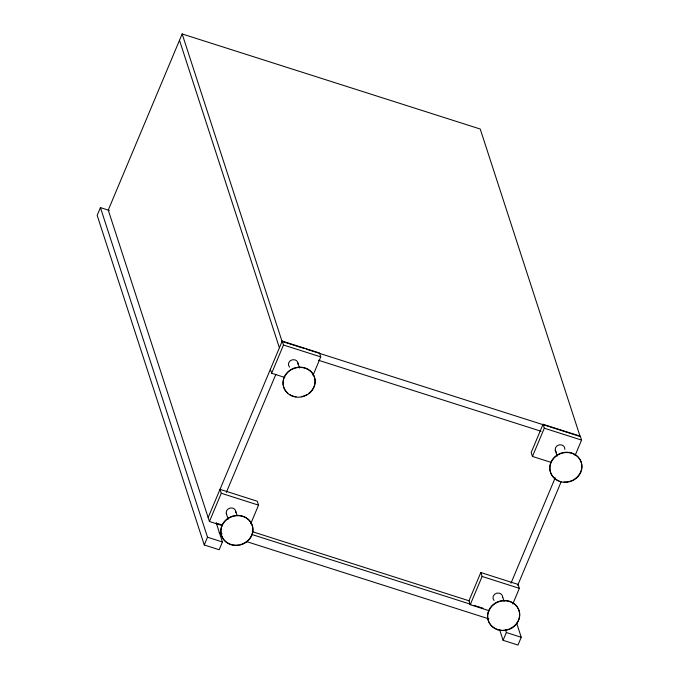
<?xml version="1.0" encoding="UTF-8"?>
<svg xmlns="http://www.w3.org/2000/svg" width="679" height="679" viewBox="0 0 679 679"><rect width="100%" height="100%" fill="white"/><g stroke="black" fill="none" stroke-linecap="round" stroke-linejoin="round"><path stroke-width="1.02" d="M109.361 210.448L100.424 207.596L97.165 215.362L204.269 544.982L219.173 549.735L222.423 541.969L216.202 522.822M580.138 436.512L480.231 129.027L182.159 33.95L108.25 210.091L209.429 521.506L222.525 525.682M208.156 517.585L282.218 341.087L319.478 352.97L320.751 356.891L312.985 375.394M209.429 521.506L221.278 493.268L220.004 489.347L257.265 501.229L258.538 505.151L250.78 523.653M284.73 377.422L271.642 373.246L283.491 345.008L282.218 341.087M204.269 544.982L207.519 537.216L100.424 207.596M226.328 492.402L275.869 374.324M512.815 603.92L519.35 588.345L518.077 584.415L480.817 572.533L468.968 600.771L470.241 604.7L489.381 610.803M575.028 455.668L581.564 440.085L580.29 436.164L543.03 424.273L531.182 452.52L532.455 456.441L551.586 462.543M470.241 604.7L482.098 576.454L480.817 572.533M532.455 456.441L544.303 428.203L543.03 424.273M510.99 583.193L555.21 477.812M517.695 585.332L561.1 481.903M516.66 623.169L521.243 637.284L517.984 645.05L503.08 640.297L506.339 632.531L505.354 629.509M304.294 348.531L282.065 341.444L182.159 33.95M306.322 349.176L579.128 436.19M283.491 345.008L320.751 356.891M544.303 428.203L581.564 440.085M318.409 360.235L541.104 431.267M221.278 493.268L258.538 505.151M482.098 576.454L519.35 588.345M252.215 531.632L469.24 600.856M216.304 523.136L221.362 524.748M251.671 534.415L470.92 604.352M473.95 605.32L483.041 608.214M219.113 532.837L222.143 533.804M246.392 541.536L488.88 618.883M207.519 537.216L222.423 541.969M506.339 632.531L521.243 637.284M580.808 472.177L580.715 471.871A16.169 14.76 -18 0 1 573.101 480.002M555.244 450.202L557.153 456.076M502.519 596.485L504.115 601.373M499.803 630.214L503.08 640.297M297.962 363.138L299.549 368.026M179.494 40.307L279.4 347.792M270.369 369.325L271.642 373.246M235.749 511.389L237.022 515.302M226.26 513.366L228.169 519.24M298.005 364.292A4.846 4.43 -18 0 0 295.993 360.337L294.881 359.853A4.846 4.43 -18 0 0 289.517 367.161M287.854 393.251A16.169 14.76 -18 0 1 288.032 371.752A16.169 14.76 -18 0 1 311.169 371.693A16.169 14.76 -18 0 1 308.979 393.2M307.248 394.397A16.169 14.76 -18 0 1 301.357 396.629M296.137 396.799A16.169 14.76 -18 0 1 289.449 394.431M564.784 449.388A4.846 4.43 -18 0 0 562.772 445.432L561.66 444.94A4.846 4.43 -18 0 0 556.288 452.248M558.927 480.902A16.169 14.76 -18 0 1 551.034 462.059A16.169 14.76 -18 0 1 571.404 452.901A16.169 14.76 -18 0 1 581.063 470.946M572.159 480.46A16.169 14.76 -18 0 1 569.155 481.496M568.128 481.725A16.169 14.76 -18 0 1 563.943 481.988M502.57 597.647A4.846 4.43 -18 0 0 500.559 593.692L499.447 593.2A4.846 4.43 -18 0 0 494.074 600.508M497.673 629.492A16.169 14.76 -18 0 1 490.739 607.128A16.169 14.76 -18 0 1 516.184 605.524A16.169 14.76 -18 0 1 509.946 628.72M508.978 629.119A16.169 14.76 -18 0 1 502.774 630.273M501.73 630.239A16.169 14.76 -18 0 1 498.658 629.773M235.8 512.552A4.846 4.43 -18 0 0 233.788 508.596L232.676 508.113A4.846 4.43 -18 0 0 226.633 514.461M239.144 544.889A16.169 14.76 -18 0 1 221.795 525.835A16.169 14.76 -18 0 1 248.964 519.953A16.169 14.76 -18 0 1 240.171 544.668M293.209 396.451A16.169 14.76 -18 0 0 315.005 379.383A16.169 14.76 -18 0 0 289.186 371.15A16.169 14.76 -18 0 0 293.209 396.451M559.98 481.538A16.169 14.76 -18 0 0 581.776 464.478A16.169 14.76 -18 0 0 555.965 456.246A16.169 14.76 -18 0 0 559.98 481.538M497.775 629.798A16.169 14.76 -18 0 0 519.562 612.738A16.169 14.76 -18 0 0 493.752 604.497A16.169 14.76 -18 0 0 497.775 629.798M230.996 544.702A16.169 14.76 -18 0 0 252.792 527.642A16.169 14.76 -18 0 0 226.981 519.41A16.169 14.76 -18 0 0 230.996 544.702"/></g></svg>
